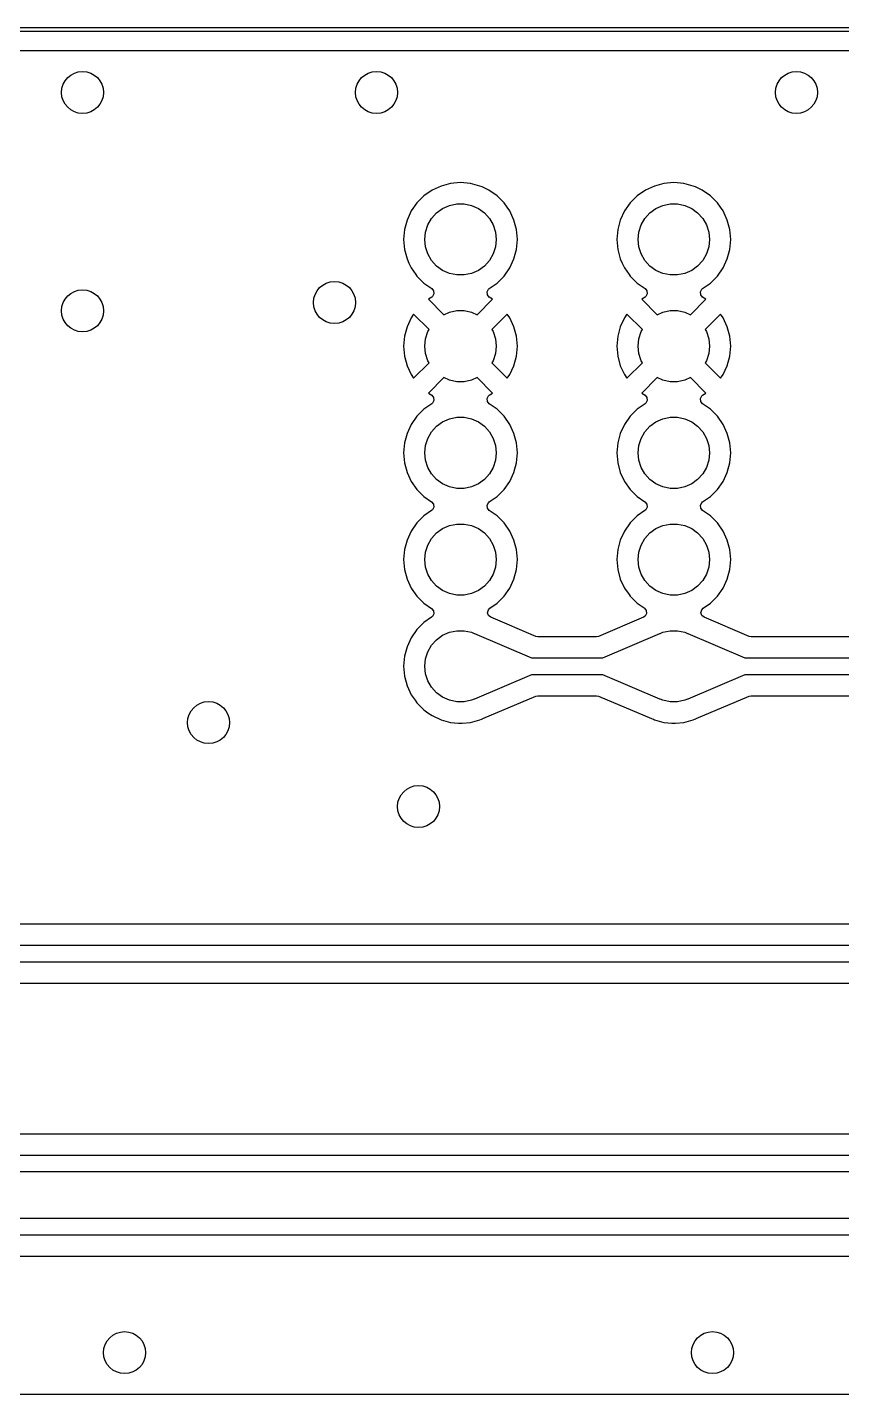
# Model space of a CAD drawing. Extents: x 0.1 to 11.5, y -4.3 to -1.1.
# Drawn here: x 6.641 to 7.405, y -2.382 to -1.1 of the extents above; entities that cross this region are included whole.
import ezdxf

# ---------------------------------------------------------------- set-up
doc = ezdxf.new("R2010")
doc.units = 0
doc.header["$MEASUREMENT"] = 0
doc.layers.add('BLACK', color=7, linetype='CONTINUOUS')

msp = doc.modelspace()

# ---------------------------------------------------------------- linework, layer by layer
at = {"layer": 'BLACK', "linetype": 'CONTINUOUS'}
for p, q in [((0.0787, -1.1004), (11.5354, -1.1004)), ((11.5335, -1.1043), (0.0807, -1.1043)), ((5.8349, -1.122), (7.5509, -1.122)), ((7.0206, -1.253), (7.0129, -1.2583)), ((7.029, -1.2491), (7.0206, -1.253)), ((7.0206, -1.253), (7.0206, -1.253)), ((7.038, -1.2467), (7.029, -1.2491)), ((7.029, -1.2491), (7.029, -1.2491)), ((7.0472, -1.2458), (7.038, -1.2467)), ((7.038, -1.2467), (7.038, -1.2467)), ((7.0565, -1.2467), (7.0472, -1.2458)), ((7.0472, -1.2458), (7.0472, -1.2458)), ((7.0655, -1.2491), (7.0565, -1.2467)), ((7.0565, -1.2467), (7.0565, -1.2467)), ((7.0676, -1.25), (7.0655, -1.2491)), ((7.0655, -1.2491), (7.0655, -1.2491)), ((7.0655, -1.2491), (7.0655, -1.2491)), ((7.0739, -1.253), (7.0676, -1.25)), ((7.0816, -1.2583), (7.0739, -1.253)), ((7.0739, -1.253), (7.0739, -1.253)), ((7.2206, -1.253), (7.2129, -1.2583)), ((7.229, -1.2491), (7.2206, -1.253)), ((7.2206, -1.253), (7.2206, -1.253)), ((7.238, -1.2467), (7.229, -1.2491)), ((7.229, -1.2491), (7.229, -1.2491)), ((7.2472, -1.2458), (7.238, -1.2467)), ((7.238, -1.2467), (7.238, -1.2467)), ((7.2565, -1.2467), (7.2472, -1.2458)), ((7.2472, -1.2458), (7.2472, -1.2458)), ((7.2655, -1.2491), (7.2565, -1.2467)), ((7.2565, -1.2467), (7.2565, -1.2467)), ((7.2676, -1.25), (7.2655, -1.2491)), ((7.2655, -1.2491), (7.2655, -1.2491)), ((7.2655, -1.2491), (7.2655, -1.2491)), ((7.2739, -1.253), (7.2676, -1.25)), ((7.2816, -1.2583), (7.2739, -1.253)), ((7.2739, -1.253), (7.2739, -1.253)), ((7.0064, -1.2649), (7.001, -1.2725)), ((7.0129, -1.2583), (7.0064, -1.2649)), ((7.0305, -1.2702), (7.0369, -1.2674)), ((7.0369, -1.2674), (7.0437, -1.2659)), ((7.0437, -1.2659), (7.0507, -1.2659)), ((7.0507, -1.2659), (7.0576, -1.2674)), ((7.0576, -1.2674), (7.064, -1.2702)), ((7.0881, -1.2649), (7.0816, -1.2583)), ((7.0816, -1.2583), (7.0816, -1.2583)), ((7.0909, -1.2688), (7.0881, -1.2649)), ((7.2064, -1.2649), (7.201, -1.2725)), ((7.2129, -1.2583), (7.2064, -1.2649)), ((7.2305, -1.2702), (7.2369, -1.2674)), ((7.2369, -1.2674), (7.2437, -1.2659)), ((7.2437, -1.2659), (7.2507, -1.2659)), ((7.2507, -1.2659), (7.2576, -1.2674)), ((7.2576, -1.2674), (7.264, -1.2702)), ((7.2881, -1.2649), (7.2816, -1.2583)), ((7.2816, -1.2583), (7.2816, -1.2583)), ((7.2909, -1.2688), (7.2881, -1.2649)), ((6.9971, -1.281), (6.9947, -1.2899)), ((7.001, -1.2725), (6.9971, -1.281)), ((6.9971, -1.281), (6.9971, -1.281)), ((7.001, -1.2725), (7.001, -1.2725)), ((7.0167, -1.2856), (7.0202, -1.2795)), ((7.0202, -1.2795), (7.0249, -1.2743)), ((7.0249, -1.2743), (7.0305, -1.2702)), ((7.064, -1.2702), (7.0696, -1.2743)), ((7.0696, -1.2743), (7.0743, -1.2795)), ((7.0743, -1.2795), (7.0778, -1.2856)), ((7.0935, -1.2725), (7.0909, -1.2688)), ((7.0974, -1.281), (7.0935, -1.2725)), ((7.0998, -1.2899), (7.0974, -1.281)), ((7.1971, -1.281), (7.1947, -1.2899)), ((7.201, -1.2725), (7.1971, -1.281)), ((7.1971, -1.281), (7.1971, -1.281)), ((7.201, -1.2725), (7.201, -1.2725)), ((7.2167, -1.2856), (7.2202, -1.2795)), ((7.2202, -1.2795), (7.2249, -1.2743)), ((7.2249, -1.2743), (7.2305, -1.2702)), ((7.264, -1.2702), (7.2696, -1.2743)), ((7.2696, -1.2743), (7.2743, -1.2795)), ((7.2743, -1.2795), (7.2778, -1.2856)), ((7.2935, -1.2725), (7.2909, -1.2688)), ((7.2974, -1.281), (7.2935, -1.2725)), ((7.2998, -1.2899), (7.2974, -1.281)), ((6.9947, -1.2899), (6.9939, -1.2992)), ((6.9947, -1.2899), (6.9947, -1.2899)), ((7.0138, -1.2992), (7.0145, -1.2923)), ((7.0145, -1.2923), (7.0167, -1.2856)), ((7.0778, -1.2856), (7.08, -1.2923)), ((7.08, -1.2923), (7.0807, -1.2992)), ((7.1006, -1.2992), (7.0998, -1.2899)), ((7.1947, -1.2899), (7.1939, -1.2992)), ((7.1947, -1.2899), (7.1947, -1.2899)), ((7.2138, -1.2992), (7.2145, -1.2923)), ((7.2145, -1.2923), (7.2167, -1.2856)), ((7.2778, -1.2856), (7.28, -1.2923)), ((7.28, -1.2923), (7.2807, -1.2992)), ((7.3006, -1.2992), (7.2998, -1.2899)), ((6.9939, -1.2992), (6.9939, -1.2992)), ((6.9939, -1.2992), (6.9947, -1.3085)), ((7.0145, -1.3062), (7.0138, -1.2992)), ((7.0167, -1.3128), (7.0145, -1.3062)), ((7.08, -1.3062), (7.0778, -1.3128)), ((7.0807, -1.2992), (7.08, -1.3062)), ((7.0998, -1.3085), (7.1006, -1.2992)), ((7.1939, -1.2992), (7.1939, -1.2992)), ((7.1939, -1.2992), (7.1947, -1.3085)), ((7.2145, -1.3062), (7.2138, -1.2992)), ((7.2167, -1.3128), (7.2145, -1.3062)), ((7.28, -1.3062), (7.2778, -1.3128)), ((7.2807, -1.2992), (7.28, -1.3062)), ((7.2998, -1.3085), (7.3006, -1.2992)), ((6.9947, -1.3085), (6.9947, -1.3085)), ((6.9947, -1.3085), (6.9971, -1.3175)), ((6.9971, -1.3175), (6.9971, -1.3175)), ((6.9971, -1.3175), (6.9971, -1.3175)), ((6.9971, -1.3175), (6.9989, -1.3213)), ((7.0202, -1.3189), (7.0167, -1.3128)), ((7.0249, -1.3241), (7.0202, -1.3189)), ((7.0743, -1.3189), (7.0696, -1.3241)), ((7.0778, -1.3128), (7.0743, -1.3189)), ((7.0935, -1.3259), (7.0974, -1.3175)), ((7.0974, -1.3175), (7.0998, -1.3085)), ((7.1947, -1.3085), (7.1947, -1.3085)), ((7.1947, -1.3085), (7.1971, -1.3175)), ((7.1971, -1.3175), (7.1971, -1.3175)), ((7.1971, -1.3175), (7.1971, -1.3175)), ((7.1971, -1.3175), (7.1989, -1.3213)), ((7.2202, -1.3189), (7.2167, -1.3128)), ((7.2249, -1.3241), (7.2202, -1.3189)), ((7.2743, -1.3189), (7.2696, -1.3241)), ((7.2778, -1.3128), (7.2743, -1.3189)), ((7.2935, -1.3259), (7.2974, -1.3175)), ((7.2974, -1.3175), (7.2998, -1.3085)), ((6.9989, -1.3213), (7.001, -1.3259)), ((7.001, -1.3259), (7.001, -1.3259)), ((7.001, -1.3259), (7.0053, -1.332)), ((7.0053, -1.332), (7.0064, -1.3335)), ((7.0305, -1.3282), (7.0249, -1.3241)), ((7.0369, -1.331), (7.0305, -1.3282)), ((7.0437, -1.3325), (7.0369, -1.331)), ((7.0507, -1.3325), (7.0437, -1.3325)), ((7.0576, -1.331), (7.0507, -1.3325)), ((7.064, -1.3282), (7.0576, -1.331)), ((7.0696, -1.3241), (7.064, -1.3282)), ((7.0881, -1.3335), (7.0935, -1.3259)), ((7.1989, -1.3213), (7.201, -1.3259)), ((7.201, -1.3259), (7.201, -1.3259)), ((7.201, -1.3259), (7.2053, -1.332)), ((7.2053, -1.332), (7.2064, -1.3335)), ((7.2305, -1.3282), (7.2249, -1.3241)), ((7.2369, -1.331), (7.2305, -1.3282)), ((7.2437, -1.3325), (7.2369, -1.331)), ((7.2507, -1.3325), (7.2437, -1.3325)), ((7.2576, -1.331), (7.2507, -1.3325)), ((7.264, -1.3282), (7.2576, -1.331)), ((7.2696, -1.3241), (7.264, -1.3282)), ((7.2881, -1.3335), (7.2935, -1.3259)), ((7.0064, -1.3335), (7.0129, -1.3401)), ((7.0129, -1.3401), (7.0203, -1.3452)), ((7.0203, -1.3452), (7.022, -1.3474)), ((7.0735, -1.3459), (7.0742, -1.3452)), ((7.0742, -1.3452), (7.0816, -1.3401)), ((7.0816, -1.3401), (7.0881, -1.3335)), ((7.2064, -1.3335), (7.2129, -1.3401)), ((7.2129, -1.3401), (7.2203, -1.3452)), ((7.2203, -1.3452), (7.222, -1.3474)), ((7.2735, -1.3459), (7.2742, -1.3452)), ((7.2742, -1.3452), (7.2816, -1.3401)), ((7.2816, -1.3401), (7.2881, -1.3335)), ((7.0203, -1.3532), (7.0173, -1.3553)), ((7.0173, -1.3553), (7.0173, -1.3553)), ((7.0173, -1.3553), (7.0317, -1.3697)), ((7.021, -1.3526), (7.0203, -1.3532)), ((7.0223, -1.3501), (7.021, -1.3526)), ((7.022, -1.3474), (7.0223, -1.3501)), ((7.0628, -1.3697), (7.0772, -1.3553)), ((7.0722, -1.3483), (7.0735, -1.3459)), ((7.0725, -1.3511), (7.0722, -1.3483)), ((7.0742, -1.3532), (7.0725, -1.3511)), ((7.0772, -1.3553), (7.0742, -1.3532)), ((7.0772, -1.3553), (7.0772, -1.3553)), ((7.2203, -1.3532), (7.2173, -1.3553)), ((7.2173, -1.3553), (7.2173, -1.3553)), ((7.2173, -1.3553), (7.2317, -1.3697)), ((7.221, -1.3526), (7.2203, -1.3532)), ((7.2223, -1.3501), (7.221, -1.3526)), ((7.222, -1.3474), (7.2223, -1.3501)), ((7.2628, -1.3697), (7.2772, -1.3553)), ((7.2722, -1.3483), (7.2735, -1.3459)), ((7.2725, -1.3511), (7.2722, -1.3483)), ((7.2742, -1.3532), (7.2725, -1.3511)), ((7.2772, -1.3553), (7.2742, -1.3532)), ((7.2772, -1.3553), (7.2772, -1.3553)), ((7.0033, -1.3692), (7.001, -1.3725)), ((7.0178, -1.3837), (7.0033, -1.3692)), ((7.0317, -1.3697), (7.0369, -1.3674)), ((7.0369, -1.3674), (7.0437, -1.3659)), ((7.0437, -1.3659), (7.0507, -1.3659)), ((7.0507, -1.3659), (7.0576, -1.3674)), ((7.0576, -1.3674), (7.0628, -1.3697)), ((7.0911, -1.3692), (7.0767, -1.3837)), ((7.0934, -1.3725), (7.0911, -1.3692)), ((7.0911, -1.3692), (7.0911, -1.3692)), ((7.2033, -1.3692), (7.201, -1.3725)), ((7.2178, -1.3837), (7.2033, -1.3692)), ((7.2317, -1.3697), (7.2369, -1.3674)), ((7.2369, -1.3674), (7.2437, -1.3659)), ((7.2437, -1.3659), (7.2507, -1.3659)), ((7.2507, -1.3659), (7.2576, -1.3674)), ((7.2576, -1.3674), (7.2628, -1.3697)), ((7.2911, -1.3692), (7.2767, -1.3837)), ((7.2934, -1.3725), (7.2911, -1.3692)), ((7.2911, -1.3692), (7.2911, -1.3692)), ((6.9971, -1.381), (6.9947, -1.3899)), ((7.001, -1.3725), (6.9971, -1.381)), ((6.9971, -1.381), (6.9971, -1.381)), ((7.0167, -1.3856), (7.0178, -1.3837)), ((7.0767, -1.3837), (7.0778, -1.3856)), ((7.0974, -1.381), (7.0934, -1.3725)), ((7.0934, -1.3725), (7.0934, -1.3725)), ((7.0998, -1.3899), (7.0974, -1.381)), ((7.0974, -1.381), (7.0974, -1.381)), ((7.1971, -1.381), (7.1947, -1.3899)), ((7.201, -1.3725), (7.1971, -1.381)), ((7.1971, -1.381), (7.1971, -1.381)), ((7.2167, -1.3856), (7.2178, -1.3837)), ((7.2767, -1.3837), (7.2778, -1.3856)), ((7.2974, -1.381), (7.2934, -1.3725)), ((7.2934, -1.3725), (7.2934, -1.3725)), ((7.2998, -1.3899), (7.2974, -1.381)), ((7.2974, -1.381), (7.2974, -1.381)), ((6.9947, -1.3899), (6.9939, -1.3992)), ((6.9947, -1.3899), (6.9947, -1.3899)), ((7.0138, -1.3992), (7.0145, -1.3923)), ((7.0145, -1.3923), (7.0167, -1.3856)), ((7.0778, -1.3856), (7.08, -1.3923)), ((7.08, -1.3923), (7.0807, -1.3992)), ((7.1006, -1.3992), (7.0998, -1.3899)), ((7.0998, -1.3899), (7.0998, -1.3899)), ((7.1947, -1.3899), (7.1939, -1.3992)), ((7.1947, -1.3899), (7.1947, -1.3899)), ((7.2138, -1.3992), (7.2145, -1.3923)), ((7.2145, -1.3923), (7.2167, -1.3856)), ((7.2778, -1.3856), (7.28, -1.3923)), ((7.28, -1.3923), (7.2807, -1.3992)), ((7.3006, -1.3992), (7.2998, -1.3899)), ((7.2998, -1.3899), (7.2998, -1.3899)), ((6.9939, -1.3992), (6.9939, -1.3992)), ((6.9939, -1.3992), (6.9947, -1.4085)), ((6.9947, -1.4085), (6.9947, -1.4085)), ((6.9947, -1.4085), (6.9971, -1.4175)), ((7.0145, -1.4062), (7.0138, -1.3992)), ((7.0167, -1.4128), (7.0145, -1.4062)), ((7.08, -1.4062), (7.0778, -1.4128)), ((7.0807, -1.3992), (7.08, -1.4062)), ((7.0974, -1.4175), (7.0998, -1.4085)), ((7.0998, -1.4085), (7.1006, -1.3992)), ((7.0998, -1.4085), (7.0998, -1.4085)), ((7.1006, -1.3992), (7.1006, -1.3992)), ((7.1939, -1.3992), (7.1939, -1.3992)), ((7.1939, -1.3992), (7.1947, -1.4085)), ((7.1947, -1.4085), (7.1947, -1.4085)), ((7.1947, -1.4085), (7.1971, -1.4175)), ((7.2145, -1.4062), (7.2138, -1.3992)), ((7.2167, -1.4128), (7.2145, -1.4062)), ((7.28, -1.4062), (7.2778, -1.4128)), ((7.2807, -1.3992), (7.28, -1.4062)), ((7.2974, -1.4175), (7.2998, -1.4085)), ((7.2998, -1.4085), (7.3006, -1.3992)), ((7.2998, -1.4085), (7.2998, -1.4085)), ((7.3006, -1.3992), (7.3006, -1.3992)), ((6.9971, -1.4175), (6.9971, -1.4175)), ((6.9971, -1.4175), (7.001, -1.4259)), ((7.0033, -1.4292), (7.0178, -1.4148)), ((7.0178, -1.4148), (7.0167, -1.4128)), ((7.0778, -1.4128), (7.0767, -1.4148)), ((7.0767, -1.4148), (7.0911, -1.4292)), ((7.0934, -1.4259), (7.0974, -1.4175)), ((7.0974, -1.4175), (7.0974, -1.4175)), ((7.1971, -1.4175), (7.1971, -1.4175)), ((7.1971, -1.4175), (7.201, -1.4259)), ((7.2033, -1.4292), (7.2178, -1.4148)), ((7.2178, -1.4148), (7.2167, -1.4128)), ((7.2778, -1.4128), (7.2767, -1.4148)), ((7.2767, -1.4148), (7.2911, -1.4292)), ((7.2934, -1.4259), (7.2974, -1.4175)), ((7.2974, -1.4175), (7.2974, -1.4175)), ((7.001, -1.4259), (7.001, -1.4259)), ((7.001, -1.4259), (7.0033, -1.4292)), ((7.0033, -1.4292), (7.0033, -1.4292)), ((7.0317, -1.4287), (7.0173, -1.4431)), ((7.0369, -1.431), (7.0317, -1.4287)), ((7.0437, -1.4325), (7.0369, -1.431)), ((7.0507, -1.4325), (7.0437, -1.4325)), ((7.0576, -1.431), (7.0507, -1.4325)), ((7.0628, -1.4287), (7.0576, -1.431)), ((7.0772, -1.4431), (7.0628, -1.4287)), ((7.0911, -1.4292), (7.0934, -1.4259)), ((7.0911, -1.4292), (7.0911, -1.4292)), ((7.0934, -1.4259), (7.0934, -1.4259)), ((7.201, -1.4259), (7.201, -1.4259)), ((7.201, -1.4259), (7.2033, -1.4292)), ((7.2033, -1.4292), (7.2033, -1.4292)), ((7.2317, -1.4287), (7.2173, -1.4431)), ((7.2369, -1.431), (7.2317, -1.4287)), ((7.2437, -1.4325), (7.2369, -1.431)), ((7.2507, -1.4325), (7.2437, -1.4325)), ((7.2576, -1.431), (7.2507, -1.4325)), ((7.2628, -1.4287), (7.2576, -1.431)), ((7.2772, -1.4431), (7.2628, -1.4287)), ((7.2911, -1.4292), (7.2934, -1.4259)), ((7.2911, -1.4292), (7.2911, -1.4292)), ((7.2934, -1.4259), (7.2934, -1.4259)), ((7.0173, -1.4431), (7.0203, -1.4452)), ((7.0203, -1.4452), (7.022, -1.4474)), ((7.022, -1.4474), (7.0223, -1.4501)), ((7.0722, -1.4483), (7.0735, -1.4459)), ((7.0735, -1.4459), (7.0742, -1.4452)), ((7.0742, -1.4452), (7.0772, -1.4431)), ((7.2173, -1.4431), (7.2203, -1.4452)), ((7.2203, -1.4452), (7.222, -1.4474)), ((7.222, -1.4474), (7.2223, -1.4501)), ((7.2722, -1.4483), (7.2735, -1.4459)), ((7.2735, -1.4459), (7.2742, -1.4452)), ((7.2742, -1.4452), (7.2772, -1.4431)), ((7.0129, -1.4583), (7.0064, -1.4649)), ((7.0203, -1.4532), (7.0129, -1.4583)), ((7.021, -1.4525), (7.0203, -1.4532)), ((7.0223, -1.4501), (7.021, -1.4525)), ((7.0725, -1.4511), (7.0722, -1.4483)), ((7.0742, -1.4532), (7.0725, -1.4511)), ((7.0816, -1.4583), (7.0742, -1.4532)), ((7.0881, -1.4649), (7.0816, -1.4583)), ((7.0816, -1.4583), (7.0816, -1.4583)), ((7.2129, -1.4583), (7.2064, -1.4649)), ((7.2203, -1.4532), (7.2129, -1.4583)), ((7.221, -1.4525), (7.2203, -1.4532)), ((7.2223, -1.4501), (7.221, -1.4525)), ((7.2725, -1.4511), (7.2722, -1.4483)), ((7.2742, -1.4532), (7.2725, -1.4511)), ((7.2816, -1.4583), (7.2742, -1.4532)), ((7.2881, -1.4649), (7.2816, -1.4583)), ((7.2816, -1.4583), (7.2816, -1.4583)), ((7.001, -1.4725), (6.9971, -1.481)), ((7.0064, -1.4649), (7.001, -1.4725)), ((7.001, -1.4725), (7.001, -1.4725)), ((7.0249, -1.4743), (7.0305, -1.4702)), ((7.0305, -1.4702), (7.0369, -1.4674)), ((7.0369, -1.4674), (7.0437, -1.4659)), ((7.0437, -1.4659), (7.0507, -1.4659)), ((7.0507, -1.4659), (7.0576, -1.4674)), ((7.0576, -1.4674), (7.064, -1.4702)), ((7.064, -1.4702), (7.0696, -1.4743)), ((7.0935, -1.4725), (7.0881, -1.4649)), ((7.0881, -1.4649), (7.0881, -1.4649)), ((7.0974, -1.481), (7.0935, -1.4725)), ((7.201, -1.4725), (7.1971, -1.481)), ((7.2064, -1.4649), (7.201, -1.4725)), ((7.201, -1.4725), (7.201, -1.4725)), ((7.2249, -1.4743), (7.2305, -1.4702)), ((7.2305, -1.4702), (7.2369, -1.4674)), ((7.2369, -1.4674), (7.2437, -1.4659)), ((7.2437, -1.4659), (7.2507, -1.4659)), ((7.2507, -1.4659), (7.2576, -1.4674)), ((7.2576, -1.4674), (7.264, -1.4702)), ((7.264, -1.4702), (7.2696, -1.4743)), ((7.2935, -1.4725), (7.2881, -1.4649)), ((7.2881, -1.4649), (7.2881, -1.4649)), ((7.2974, -1.481), (7.2935, -1.4725)), ((6.9971, -1.481), (6.9947, -1.4899)), ((6.9971, -1.481), (6.9971, -1.481)), ((7.0145, -1.4923), (7.0167, -1.4856)), ((7.0167, -1.4856), (7.0202, -1.4795)), ((7.0202, -1.4795), (7.0249, -1.4743)), ((7.0696, -1.4743), (7.0743, -1.4795)), ((7.0743, -1.4795), (7.0778, -1.4856)), ((7.0778, -1.4856), (7.08, -1.4923)), ((7.0998, -1.4899), (7.0974, -1.481)), ((7.1971, -1.481), (7.1947, -1.4899)), ((7.1971, -1.481), (7.1971, -1.481)), ((7.2145, -1.4923), (7.2167, -1.4856)), ((7.2167, -1.4856), (7.2202, -1.4795)), ((7.2202, -1.4795), (7.2249, -1.4743)), ((7.2696, -1.4743), (7.2743, -1.4795)), ((7.2743, -1.4795), (7.2778, -1.4856)), ((7.2778, -1.4856), (7.28, -1.4923)), ((7.2998, -1.4899), (7.2974, -1.481)), ((6.9947, -1.4899), (6.9939, -1.4992)), ((6.9939, -1.4992), (6.9939, -1.4992)), ((6.9939, -1.4992), (6.9947, -1.5085)), ((6.9947, -1.4899), (6.9947, -1.4899)), ((7.0138, -1.4992), (7.0145, -1.4923)), ((7.0145, -1.5062), (7.0138, -1.4992)), ((7.08, -1.4923), (7.0807, -1.4992)), ((7.0807, -1.4992), (7.08, -1.5062)), ((7.1006, -1.4992), (7.0998, -1.4899)), ((7.0998, -1.5085), (7.1006, -1.4992)), ((7.1947, -1.4899), (7.1939, -1.4992)), ((7.1939, -1.4992), (7.1939, -1.4992)), ((7.1939, -1.4992), (7.1947, -1.5085)), ((7.1947, -1.4899), (7.1947, -1.4899)), ((7.2138, -1.4992), (7.2145, -1.4923)), ((7.2145, -1.5062), (7.2138, -1.4992)), ((7.28, -1.4923), (7.2807, -1.4992)), ((7.2807, -1.4992), (7.28, -1.5062)), ((7.3006, -1.4992), (7.2998, -1.4899)), ((7.2998, -1.5085), (7.3006, -1.4992)), ((6.9947, -1.5085), (6.9947, -1.5085)), ((6.9947, -1.5085), (6.9971, -1.5175)), ((7.0167, -1.5128), (7.0145, -1.5062)), ((7.08, -1.5062), (7.0778, -1.5128)), ((7.0974, -1.5175), (7.0998, -1.5085)), ((7.1947, -1.5085), (7.1947, -1.5085)), ((7.1947, -1.5085), (7.1971, -1.5175)), ((7.2167, -1.5128), (7.2145, -1.5062)), ((7.28, -1.5062), (7.2778, -1.5128)), ((7.2974, -1.5175), (7.2998, -1.5085)), ((6.9971, -1.5175), (6.9971, -1.5175)), ((6.9971, -1.5175), (6.9971, -1.5175)), ((6.9971, -1.5175), (7.001, -1.5259)), ((7.0202, -1.5189), (7.0167, -1.5128)), ((7.0249, -1.5241), (7.0202, -1.5189)), ((7.0305, -1.5282), (7.0249, -1.5241)), ((7.0696, -1.5241), (7.064, -1.5282)), ((7.0743, -1.5189), (7.0696, -1.5241)), ((7.0778, -1.5128), (7.0743, -1.5189)), ((7.0935, -1.5259), (7.0974, -1.5175)), ((7.1971, -1.5175), (7.1971, -1.5175)), ((7.1971, -1.5175), (7.1971, -1.5175)), ((7.1971, -1.5175), (7.201, -1.5259)), ((7.2202, -1.5189), (7.2167, -1.5128)), ((7.2249, -1.5241), (7.2202, -1.5189)), ((7.2305, -1.5282), (7.2249, -1.5241)), ((7.2696, -1.5241), (7.264, -1.5282)), ((7.2743, -1.5189), (7.2696, -1.5241)), ((7.2778, -1.5128), (7.2743, -1.5189)), ((7.2935, -1.5259), (7.2974, -1.5175)), ((7.001, -1.5259), (7.001, -1.5259)), ((7.001, -1.5259), (7.0064, -1.5335)), ((7.0064, -1.5335), (7.0064, -1.5335)), ((7.0064, -1.5335), (7.0129, -1.5401)), ((7.0369, -1.531), (7.0305, -1.5282)), ((7.0437, -1.5325), (7.0369, -1.531)), ((7.0507, -1.5325), (7.0437, -1.5325)), ((7.0576, -1.531), (7.0507, -1.5325)), ((7.064, -1.5282), (7.0576, -1.531)), ((7.0816, -1.5401), (7.0881, -1.5335)), ((7.0881, -1.5335), (7.0935, -1.5259)), ((7.201, -1.5259), (7.201, -1.5259)), ((7.201, -1.5259), (7.2064, -1.5335)), ((7.2064, -1.5335), (7.2064, -1.5335)), ((7.2064, -1.5335), (7.2129, -1.5401)), ((7.2369, -1.531), (7.2305, -1.5282)), ((7.2437, -1.5325), (7.2369, -1.531)), ((7.2507, -1.5325), (7.2437, -1.5325)), ((7.2576, -1.531), (7.2507, -1.5325)), ((7.264, -1.5282), (7.2576, -1.531)), ((7.2816, -1.5401), (7.2881, -1.5335)), ((7.2881, -1.5335), (7.2935, -1.5259)), ((7.0129, -1.5401), (7.0129, -1.5401)), ((7.0129, -1.5401), (7.0202, -1.5452)), ((7.0202, -1.5452), (7.022, -1.5474)), ((7.0222, -1.5501), (7.021, -1.5526)), ((7.022, -1.5474), (7.0222, -1.5501)), ((7.0722, -1.5483), (7.0735, -1.5459)), ((7.0725, -1.5511), (7.0722, -1.5483)), ((7.0735, -1.5459), (7.0742, -1.5452)), ((7.0742, -1.5452), (7.0751, -1.5446)), ((7.0751, -1.5446), (7.0816, -1.5401)), ((7.2129, -1.5401), (7.2129, -1.5401)), ((7.2129, -1.5401), (7.2202, -1.5452)), ((7.2202, -1.5452), (7.222, -1.5474)), ((7.2222, -1.5501), (7.221, -1.5526)), ((7.222, -1.5474), (7.2222, -1.5501)), ((7.2722, -1.5483), (7.2735, -1.5459)), ((7.2725, -1.5511), (7.2722, -1.5483)), ((7.2735, -1.5459), (7.2742, -1.5452)), ((7.2742, -1.5452), (7.2751, -1.5446)), ((7.2751, -1.5446), (7.2816, -1.5401)), ((7.0129, -1.5583), (7.0064, -1.5649)), ((7.0202, -1.5532), (7.0129, -1.5583)), ((7.021, -1.5526), (7.0202, -1.5532)), ((7.0742, -1.5532), (7.0725, -1.5511)), ((7.0816, -1.5583), (7.0742, -1.5532)), ((7.0881, -1.5649), (7.0816, -1.5583)), ((7.0816, -1.5583), (7.0816, -1.5583)), ((7.2129, -1.5583), (7.2064, -1.5649)), ((7.2202, -1.5532), (7.2129, -1.5583)), ((7.221, -1.5526), (7.2202, -1.5532)), ((7.2742, -1.5532), (7.2725, -1.5511)), ((7.2816, -1.5583), (7.2742, -1.5532)), ((7.2881, -1.5649), (7.2816, -1.5583)), ((7.2816, -1.5583), (7.2816, -1.5583)), ((7.001, -1.5725), (6.9971, -1.581)), ((7.0064, -1.5649), (7.001, -1.5725)), ((7.001, -1.5725), (7.001, -1.5725)), ((7.0202, -1.5795), (7.0249, -1.5743)), ((7.0249, -1.5743), (7.0305, -1.5702)), ((7.0305, -1.5702), (7.0369, -1.5674)), ((7.0369, -1.5674), (7.0437, -1.5659)), ((7.0437, -1.5659), (7.0507, -1.5659)), ((7.0507, -1.5659), (7.0576, -1.5674)), ((7.0576, -1.5674), (7.064, -1.5702)), ((7.064, -1.5702), (7.0696, -1.5743)), ((7.0696, -1.5743), (7.0743, -1.5795)), ((7.0935, -1.5725), (7.0881, -1.5649)), ((7.0881, -1.5649), (7.0881, -1.5649)), ((7.0974, -1.581), (7.0935, -1.5725)), ((7.201, -1.5725), (7.1971, -1.581)), ((7.2064, -1.5649), (7.201, -1.5725)), ((7.201, -1.5725), (7.201, -1.5725)), ((7.2202, -1.5795), (7.2249, -1.5743)), ((7.2249, -1.5743), (7.2305, -1.5702)), ((7.2305, -1.5702), (7.2369, -1.5674)), ((7.2369, -1.5674), (7.2437, -1.5659)), ((7.2437, -1.5659), (7.2507, -1.5659)), ((7.2507, -1.5659), (7.2576, -1.5674)), ((7.2576, -1.5674), (7.264, -1.5702)), ((7.264, -1.5702), (7.2696, -1.5743)), ((7.2696, -1.5743), (7.2743, -1.5795)), ((7.2935, -1.5725), (7.2881, -1.5649)), ((7.2881, -1.5649), (7.2881, -1.5649)), ((7.2974, -1.581), (7.2935, -1.5725)), ((6.9971, -1.581), (6.9947, -1.5899)), ((6.9971, -1.581), (6.9971, -1.581)), ((7.0145, -1.5923), (7.0167, -1.5856)), ((7.0167, -1.5856), (7.0202, -1.5795)), ((7.0743, -1.5795), (7.0778, -1.5856)), ((7.0778, -1.5856), (7.08, -1.5923)), ((7.0998, -1.5899), (7.0974, -1.581)), ((7.1971, -1.581), (7.1947, -1.5899)), ((7.1971, -1.581), (7.1971, -1.581)), ((7.2145, -1.5923), (7.2167, -1.5856)), ((7.2167, -1.5856), (7.2202, -1.5795)), ((7.2743, -1.5795), (7.2778, -1.5856)), ((7.2778, -1.5856), (7.28, -1.5923)), ((7.2998, -1.5899), (7.2974, -1.581)), ((6.9947, -1.5899), (6.9939, -1.5992)), ((6.9939, -1.5992), (6.9939, -1.5992)), ((6.9939, -1.5992), (6.9947, -1.6085)), ((6.9947, -1.5899), (6.9947, -1.5899)), ((7.0138, -1.5992), (7.0145, -1.5923)), ((7.0145, -1.6062), (7.0138, -1.5992)), ((7.08, -1.5923), (7.0807, -1.5992)), ((7.0807, -1.5992), (7.08, -1.6062)), ((7.1006, -1.5992), (7.0998, -1.5899)), ((7.0998, -1.6085), (7.1006, -1.5992)), ((7.1947, -1.5899), (7.1939, -1.5992)), ((7.1939, -1.5992), (7.1939, -1.5992)), ((7.1939, -1.5992), (7.1947, -1.6085)), ((7.1947, -1.5899), (7.1947, -1.5899)), ((7.2138, -1.5992), (7.2145, -1.5923)), ((7.2145, -1.6062), (7.2138, -1.5992)), ((7.28, -1.5923), (7.2807, -1.5992)), ((7.2807, -1.5992), (7.28, -1.6062)), ((7.3006, -1.5992), (7.2998, -1.5899)), ((7.2998, -1.6085), (7.3006, -1.5992)), ((6.9947, -1.6085), (6.9947, -1.6085)), ((6.9947, -1.6085), (6.9971, -1.6175)), ((7.0167, -1.6128), (7.0145, -1.6062)), ((7.0202, -1.6189), (7.0167, -1.6128)), ((7.0778, -1.6128), (7.0743, -1.6189)), ((7.08, -1.6062), (7.0778, -1.6128)), ((7.0974, -1.6175), (7.0998, -1.6085)), ((7.1947, -1.6085), (7.1947, -1.6085)), ((7.1947, -1.6085), (7.1971, -1.6175)), ((7.2167, -1.6128), (7.2145, -1.6062)), ((7.2202, -1.6189), (7.2167, -1.6128)), ((7.2778, -1.6128), (7.2743, -1.6189)), ((7.28, -1.6062), (7.2778, -1.6128)), ((7.2974, -1.6175), (7.2998, -1.6085)), ((6.9971, -1.6175), (6.9971, -1.6175)), ((6.9971, -1.6175), (6.9971, -1.6175)), ((6.9971, -1.6175), (7.001, -1.6259)), ((7.001, -1.6259), (7.001, -1.6259)), ((7.001, -1.6259), (7.0064, -1.6335)), ((7.0249, -1.6241), (7.0202, -1.6189)), ((7.0305, -1.6282), (7.0249, -1.6241)), ((7.0696, -1.6241), (7.064, -1.6282)), ((7.0743, -1.6189), (7.0696, -1.6241)), ((7.0881, -1.6335), (7.0935, -1.6259)), ((7.0935, -1.6259), (7.0974, -1.6175)), ((7.1971, -1.6175), (7.1971, -1.6175)), ((7.1971, -1.6175), (7.1971, -1.6175)), ((7.1971, -1.6175), (7.201, -1.6259)), ((7.201, -1.6259), (7.201, -1.6259)), ((7.201, -1.6259), (7.2053, -1.632)), ((7.2249, -1.6241), (7.2202, -1.6189)), ((7.2305, -1.6282), (7.2249, -1.6241)), ((7.2696, -1.6241), (7.264, -1.6282)), ((7.2743, -1.6189), (7.2696, -1.6241)), ((7.2881, -1.6335), (7.2935, -1.6259)), ((7.2935, -1.6259), (7.2974, -1.6175)), ((7.0064, -1.6335), (7.0064, -1.6335)), ((7.0064, -1.6335), (7.0129, -1.6401)), ((7.0129, -1.6401), (7.0129, -1.6401)), ((7.0129, -1.6401), (7.0202, -1.6452)), ((7.0369, -1.631), (7.0305, -1.6282)), ((7.0437, -1.6325), (7.0369, -1.631)), ((7.0507, -1.6325), (7.0437, -1.6325)), ((7.0576, -1.631), (7.0507, -1.6325)), ((7.064, -1.6282), (7.0576, -1.631)), ((7.0748, -1.6448), (7.0816, -1.6401)), ((7.0816, -1.6401), (7.0881, -1.6335)), ((7.2053, -1.632), (7.2064, -1.6335)), ((7.2064, -1.6335), (7.2129, -1.6401)), ((7.2129, -1.6401), (7.2194, -1.6446)), ((7.2369, -1.631), (7.2305, -1.6282)), ((7.2437, -1.6325), (7.2369, -1.631)), ((7.2507, -1.6325), (7.2437, -1.6325)), ((7.2576, -1.631), (7.2507, -1.6325)), ((7.264, -1.6282), (7.2576, -1.631)), ((7.2748, -1.6448), (7.2816, -1.6401)), ((7.2816, -1.6401), (7.2881, -1.6335)), ((7.0202, -1.6452), (7.022, -1.6474)), ((7.021, -1.6526), (7.0202, -1.6532)), ((7.0222, -1.6501), (7.021, -1.6526)), ((7.022, -1.6474), (7.0222, -1.6501)), ((7.0727, -1.649), (7.0734, -1.6463)), ((7.0736, -1.6516), (7.0727, -1.649)), ((7.0734, -1.6463), (7.0748, -1.6448)), ((7.0757, -1.6533), (7.0736, -1.6516)), ((7.2205, -1.6522), (7.2188, -1.6533)), ((7.2194, -1.6446), (7.2197, -1.6448)), ((7.2197, -1.6448), (7.2214, -1.647)), ((7.2217, -1.6497), (7.2205, -1.6522)), ((7.2214, -1.647), (7.2217, -1.6497)), ((7.2727, -1.649), (7.2734, -1.6463)), ((7.2736, -1.6516), (7.2727, -1.649)), ((7.2734, -1.6463), (7.2748, -1.6448)), ((7.2757, -1.6533), (7.2736, -1.6516)), ((7.0064, -1.6649), (7.001, -1.6725)), ((7.0129, -1.6583), (7.0064, -1.6649)), ((7.0202, -1.6532), (7.0129, -1.6583)), ((7.0369, -1.6674), (7.0437, -1.6659)), ((7.0437, -1.6659), (7.0507, -1.6659)), ((7.0507, -1.6659), (7.0576, -1.6674)), ((7.1178, -1.6712), (7.0757, -1.6533)), ((7.2188, -1.6533), (7.1767, -1.6712)), ((7.2369, -1.6674), (7.2437, -1.6659)), ((7.2437, -1.6659), (7.2507, -1.6659)), ((7.2507, -1.6659), (7.2576, -1.6674)), ((7.3178, -1.6712), (7.2757, -1.6533)), ((7.001, -1.6725), (6.9971, -1.681)), ((7.001, -1.6725), (7.001, -1.6725)), ((7.0202, -1.6795), (7.0249, -1.6743)), ((7.0249, -1.6743), (7.0305, -1.6702)), ((7.0305, -1.6702), (7.0369, -1.6674)), ((7.0576, -1.6674), (7.0601, -1.6685)), ((7.0601, -1.6685), (7.0601, -1.6685)), ((7.0601, -1.6685), (7.0605, -1.6685)), ((7.0605, -1.6685), (7.1139, -1.6912)), ((7.1197, -1.6716), (7.1178, -1.6712)), ((7.1748, -1.6716), (7.1197, -1.6716)), ((7.1767, -1.6712), (7.1748, -1.6716)), ((7.1806, -1.6912), (7.234, -1.6685)), ((7.234, -1.6685), (7.2344, -1.6685)), ((7.2344, -1.6685), (7.2369, -1.6674)), ((7.2344, -1.6685), (7.2344, -1.6685)), ((7.2576, -1.6674), (7.2601, -1.6685)), ((7.2601, -1.6685), (7.2601, -1.6685)), ((7.2601, -1.6685), (7.2605, -1.6685)), ((7.2605, -1.6685), (7.3139, -1.6912)), ((7.3197, -1.6716), (7.3178, -1.6712)), ((7.7416, -1.6716), (7.3197, -1.6716)), ((6.9947, -1.6899), (6.9939, -1.6992)), ((6.9971, -1.681), (6.9947, -1.6899)), ((6.9947, -1.6899), (6.9947, -1.6899)), ((6.9971, -1.681), (6.9971, -1.681)), ((7.0145, -1.6923), (7.0167, -1.6856)), ((7.0167, -1.6856), (7.0202, -1.6795)), ((7.1139, -1.6912), (7.114, -1.6913)), ((7.114, -1.6913), (7.1804, -1.6913)), ((7.1804, -1.6913), (7.1806, -1.6912)), ((7.1804, -1.6913), (7.1804, -1.6913)), ((7.3139, -1.6912), (7.314, -1.6913)), ((7.314, -1.6913), (7.7425, -1.6913)), ((6.9939, -1.6992), (6.9939, -1.6992)), ((6.9939, -1.6992), (6.9947, -1.7085)), ((7.0138, -1.6992), (7.0145, -1.6923)), ((7.0145, -1.7062), (7.0138, -1.6992)), ((6.9947, -1.7085), (6.9947, -1.7085)), ((6.9947, -1.7085), (6.9971, -1.7175)), ((7.0167, -1.7128), (7.0145, -1.7062)), ((7.0202, -1.7189), (7.0167, -1.7128)), ((7.1139, -1.7072), (7.0605, -1.7299)), ((7.114, -1.7071), (7.1139, -1.7072)), ((7.1805, -1.7071), (7.114, -1.7071)), ((7.114, -1.7071), (7.114, -1.7071)), ((7.1806, -1.7072), (7.1805, -1.7071)), ((7.234, -1.7299), (7.1806, -1.7072)), ((7.3139, -1.7072), (7.2605, -1.7299)), ((7.314, -1.7071), (7.3139, -1.7072)), ((7.7393, -1.7071), (7.314, -1.7071)), ((7.314, -1.7071), (7.314, -1.7071)), ((6.9971, -1.7175), (6.9971, -1.7175)), ((6.9971, -1.7175), (6.9971, -1.7175)), ((6.9971, -1.7175), (7.001, -1.7259)), ((7.001, -1.7259), (7.001, -1.7259)), ((7.001, -1.7259), (7.001, -1.7259)), ((7.001, -1.7259), (7.0046, -1.7309)), ((7.0249, -1.7241), (7.0202, -1.7189)), ((7.0305, -1.7282), (7.0249, -1.7241)), ((7.0369, -1.731), (7.0305, -1.7282)), ((7.0601, -1.7299), (7.0576, -1.731)), ((7.0605, -1.7299), (7.0601, -1.73)), ((7.0601, -1.73), (7.0601, -1.7299)), ((7.0683, -1.7483), (7.1178, -1.7272)), ((7.1178, -1.7272), (7.1197, -1.7268)), ((7.1197, -1.7268), (7.1748, -1.7268)), ((7.1748, -1.7268), (7.1767, -1.7272)), ((7.1767, -1.7272), (7.2262, -1.7483)), ((7.2344, -1.7299), (7.234, -1.7299)), ((7.234, -1.7299), (7.234, -1.7299)), ((7.2369, -1.731), (7.2344, -1.7299)), ((7.2344, -1.7299), (7.2344, -1.7299)), ((7.2601, -1.7299), (7.2576, -1.731)), ((7.2605, -1.7299), (7.2601, -1.73)), ((7.2601, -1.73), (7.2601, -1.7299)), ((7.2683, -1.7483), (7.3178, -1.7272)), ((7.3178, -1.7272), (7.3197, -1.7268)), ((7.3197, -1.7268), (7.7291, -1.7268)), ((7.0046, -1.7309), (7.0064, -1.7335)), ((7.0064, -1.7335), (7.0129, -1.7401)), ((7.0129, -1.7401), (7.0167, -1.7428)), ((7.0167, -1.7428), (7.0206, -1.7454)), ((7.0437, -1.7325), (7.0369, -1.731)), ((7.0507, -1.7325), (7.0437, -1.7325)), ((7.0576, -1.731), (7.0507, -1.7325)), ((7.2437, -1.7325), (7.2369, -1.731)), ((7.2507, -1.7325), (7.2437, -1.7325)), ((7.2576, -1.731), (7.2507, -1.7325)), ((7.0206, -1.7454), (7.0206, -1.7454)), ((7.0206, -1.7454), (7.0206, -1.7454)), ((7.0206, -1.7454), (7.029, -1.7494)), ((7.029, -1.7494), (7.038, -1.7518)), ((7.038, -1.7518), (7.0454, -1.7524)), ((7.0454, -1.7524), (7.0472, -1.7526)), ((7.0472, -1.7526), (7.0488, -1.7524)), ((7.0472, -1.7526), (7.0472, -1.7526)), ((7.0472, -1.7526), (7.0472, -1.7526)), ((7.0488, -1.7524), (7.0565, -1.7518)), ((7.0565, -1.7518), (7.0655, -1.7494)), ((7.0655, -1.7494), (7.067, -1.7487)), ((7.067, -1.7487), (7.0678, -1.7484)), ((7.0678, -1.7484), (7.0683, -1.7483)), ((7.2262, -1.7483), (7.2262, -1.7483)), ((7.2262, -1.7483), (7.2262, -1.7483)), ((7.2262, -1.7483), (7.2278, -1.7488)), ((7.2278, -1.7488), (7.2281, -1.7489)), ((7.2281, -1.7489), (7.229, -1.7494)), ((7.229, -1.7494), (7.229, -1.7494)), ((7.229, -1.7494), (7.238, -1.7518)), ((7.238, -1.7518), (7.2454, -1.7524)), ((7.2454, -1.7524), (7.2472, -1.7526)), ((7.2472, -1.7526), (7.2488, -1.7524)), ((7.2472, -1.7526), (7.2472, -1.7526)), ((7.2472, -1.7526), (7.2472, -1.7526)), ((7.2488, -1.7524), (7.2565, -1.7518)), ((7.2565, -1.7518), (7.2655, -1.7494)), ((7.2655, -1.7494), (7.267, -1.7487)), ((7.267, -1.7487), (7.2678, -1.7484)), ((7.2678, -1.7484), (7.2683, -1.7483)), ((7.6172, -1.9409), (5.6402, -1.9409)), ((5.63, -1.9606), (7.6181, -1.9606)), ((7.6148, -1.9764), (5.6268, -1.9764)), ((5.6277, -1.9961), (7.6047, -1.9961)), ((7.7372, -2.1378), (4.1473, -2.1378)), ((4.1371, -2.1575), (10.3937, -2.1575)), ((10.3904, -2.1732), (4.1339, -2.1732)), ((2.1064, -2.2165), (10.3543, -2.2165)), ((10.3511, -2.2323), (2.1031, -2.2323)), ((2.1041, -2.252), (10.3409, -2.252)), ((10.2165, -2.3819), (1.5945, -2.3819))]:
    msp.add_line(p, q, dxfattribs=at)
at = {"layer": 'BLACK'}
for centre in [(6.6929, -1.1614), (6.9685, -1.1614), (7.3622, -1.1614), (6.9291, -1.3583), (6.6929, -1.3661), (6.811, -1.752), (7.0079, -1.8307), (6.7323, -2.3425), (7.2835, -2.3425)]:
    msp.add_circle(centre, 0.0197, dxfattribs=at)

doc.saveas('drawing.dxf')
